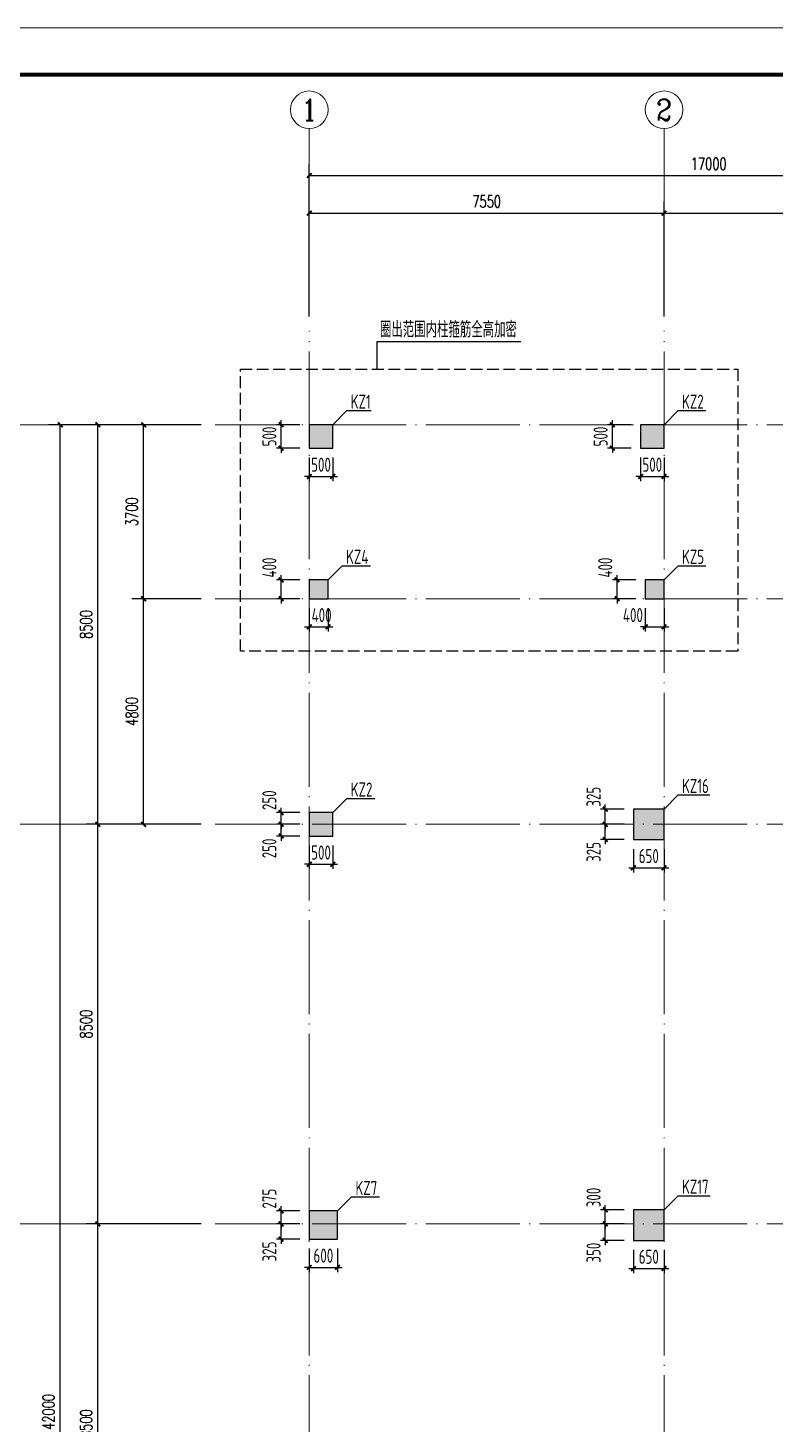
# Model space of a CAD drawing. Extents: x 3968514 to 5230306, y -516551 to -228246.
# Drawn here: x 4768133 to 4784034, y -329853 to -300153 of the extents above; entities that cross this region are included whole.
import ezdxf
from ezdxf.enums import TextEntityAlignment as Align

# ---------------------------------------------------------------- set-up
doc = ezdxf.new("R2010")
doc.units = 0
doc.header["$LTSCALE"] = 1000
doc.header["$MEASUREMENT"] = 0
doc.linetypes.add('DASH', pattern=[0.35, 0.25, -0.1])
doc.linetypes.add('DOTE', pattern=[2.42, 2, -0.2, 0.02, -0.2])
for name, color, linetype, lineweight in [('AXIS', 3, 'Continuous', 15), ('AXIS_TEXT', 7, 'Continuous', 15), ('COLU-DIM', 3, 'Continuous', 25), ('COLU-HATCH', 251, 'Continuous', 25), ('COLU-TEXT', 2, 'Continuous', 25), ('DOTE', 1, 'DOTE', 9), ('FRAME', 3, 'Continuous', 18), ('PUB_DIM', 3, 'Continuous', 15)]:
    doc.layers.add(name, color=color, linetype=linetype, lineweight=lineweight)
doc.layers.add('COLU', color=7, linetype='Continuous')
doc.layers.add('PUB_TEXT', color=7, linetype='Continuous')
doc.styles.add('_TCH_AXIS', font='COMPLEX', dxfattribs={"bigfont": 'GBCBIG'})
doc.styles.add('_TCH_DIM_T3', font='SIMPLEX.shx', dxfattribs={"width": 0.7, "bigfont": 'GBCBIG.shx'})
doc.styles.add('COMPLEX', font='COMPLEX')
doc.styles.add('FromPkpm', font='Tssdeng.shx', dxfattribs={"width": 0.7, "bigfont": 'hztxt.shx'})
doc.styles.get("Standard").update_dxf_attribs({"font": 'gbenor.shx', "bigfont": 'gbcbig.shx'})
doc.dimstyles.new('_TCH_ARCH&&100', dxfattribs={"dimtxt": 255, "dimasz": 100, "dimexe": 250, "dimexo": 300, "dimgap": 122.5, "dimtad": 1, "dimdec": 0, "dimzin": 0, "dimdsep": 46, "dimtxsty": '_TCH_DIM_T3', "dimblk": 'ARCHTICK', "dimcen": 0.09, "dimclrt": 7, "dimazin": 2, "dimtfac": 1, "dimtdec": 0, "dimtix": 1, "dimtmove": 2, "dimatfit": 3, "dimfxl": 150, "dimtolj": 1, "dimtzin": 0, "dimarcsym": 0})
doc.dimstyles.new('Pkpm_1', dxfattribs={"dimtxt": 250, "dimasz": 100, "dimexe": 100, "dimexo": 0.0625, "dimgap": 100, "dimtad": 1, "dimdec": 0, "dimrnd": 1, "dimzin": 0, "dimdsep": 46, "dimtxsty": 'FromPkpm', "dimblk1": 'ARCHTICK', "dimblk2": 'ARCHTICK', "dimsah": 1, "dimcen": 0.09, "dimdle": 100, "dimadec": 0, "dimazin": 0, "dimtfac": 1, "dimtdec": 0, "dimtix": 1, "dimtmove": 2, "dimatfit": 1, "dimfxl": 1, "dimtolj": 1, "dimtzin": 0, "dimarcsym": 0})

# ---------------------------------------------------------------- blocks, each defined once
blk = doc.blocks.new('A$C0B803521')
at = {"layer": 'FRAME', "lineweight": 18}
blk.add_line((-15943, 93652), (-100043, 93652), dxfattribs=at)
at = {"layer": 'FRAME', "lineweight": 140}
blk.add_line((-16943, 92652), (-97543, 92652), dxfattribs=at)
blk = doc.blocks.new('_ArchTick')
at = {"color": 0, "linetype": 'ByBlock', "const_width": 0.4}
blk.add_lwpolyline([(-0.5, -0.5), (0.5, 0.5)], dxfattribs=at)
blk = doc.blocks.new('*D506')
at = {"layer": 'COLU-DIM', "color": 0, "lineweight": -2, "transparency": 16777216}
for p, q in [((4774121, -317545), (4774121, -318045)), ((4774621, -317545), (4774621, -318045)), ((4774121, -317945), (4774021, -317945)), ((4774121, -317945), (4774621, -317945)), ((4774621, -317945), (4774721, -317945))]:
    blk.add_line(p, q, dxfattribs=at)
at = {"layer": 'Defpoints', "color": 0, "transparency": 16777216}
for p in [(4774121, -317345), (4774621, -317345), (4774621, -317945)]:
    blk.add_point(p, dxfattribs=at)
at = {"layer": 'COLU-DIM', "color": 0, "lineweight": -2, "transparency": 16777216, "xscale": 100, "yscale": 100, "zscale": 100}
blk.add_blockref('_ArchTick', (4774121, -317945), dxfattribs=at)
at = {"layer": 'COLU-DIM', "color": 0, "lineweight": -2, "transparency": 16777216, "xscale": 100, "yscale": 100, "zscale": 100, "rotation": 180}
blk.add_blockref('_ArchTick', (4774621, -317945), dxfattribs=at)
at = {"layer": 'COLU-DIM', "color": 7, "transparency": 16777216, "insert": (4774371, -317695), "char_height": 300, "attachment_point": 5, "style": 'FromPkpm'}
blk.add_mtext('\\A1;500', dxfattribs=at)
blk = doc.blocks.new('*D505')
at = {"layer": 'COLU-DIM', "color": 0, "lineweight": -2, "transparency": 16777216}
for p, q in [((4780671, -311895), (4780671, -311795)), ((4781071, -311895), (4780571, -311895)), ((4780671, -312295), (4780671, -311895)), ((4781071, -312295), (4780571, -312295)), ((4780671, -312295), (4780671, -312395))]:
    blk.add_line(p, q, dxfattribs=at)
at = {"layer": 'Defpoints', "color": 0, "transparency": 16777216}
for p in [(4780671, -311895), (4781271, -311895), (4781271, -312295)]:
    blk.add_point(p, dxfattribs=at)
at = {"layer": 'COLU-DIM', "color": 0, "lineweight": -2, "transparency": 16777216, "xscale": 100, "yscale": 100, "zscale": 100}
for p, rotation in [((4780671, -311895), 270), ((4780671, -312295), 90)]:
    blk.add_blockref('_ArchTick', p, dxfattribs=dict(at, rotation=rotation))
at = {"layer": 'COLU-DIM', "color": 7, "transparency": 16777216, "insert": (4780421, -311633), "char_height": 300, "attachment_point": 5, "rotation": 90, "style": 'FromPkpm'}
blk.add_mtext('\\A1;400', dxfattribs=at)
blk = doc.blocks.new('*D504')
at = {"layer": 'COLU-DIM', "color": 0, "lineweight": -2, "transparency": 16777216}
for p, q in [((4774121, -312495), (4774121, -312995)), ((4774521, -312495), (4774521, -312995)), ((4774021, -312895), (4774621, -312895))]:
    blk.add_line(p, q, dxfattribs=at)
at = {"layer": 'Defpoints', "color": 0, "transparency": 16777216}
for p in [(4774121, -312295), (4774521, -312295), (4774521, -312895)]:
    blk.add_point(p, dxfattribs=at)
at = {"layer": 'COLU-DIM', "color": 0, "lineweight": -2, "transparency": 16777216, "xscale": 100, "yscale": 100, "zscale": 100, "rotation": 180}
blk.add_blockref('_ArchTick', (4774121, -312895), dxfattribs=at)
at = {"layer": 'COLU-DIM', "color": 0, "lineweight": -2, "transparency": 16777216, "xscale": 100, "yscale": 100, "zscale": 100}
blk.add_blockref('_ArchTick', (4774521, -312895), dxfattribs=at)
at = {"layer": 'COLU-DIM', "color": 7, "transparency": 16777216, "insert": (4774383, -312645), "char_height": 300, "attachment_point": 5, "style": 'FromPkpm'}
blk.add_mtext('\\A1;400', dxfattribs=at)
blk = doc.blocks.new('*D501')
at = {"layer": 'COLU-DIM', "color": 0, "lineweight": -2, "transparency": 16777216}
for p, q in [((4773521, -325595), (4773521, -325495)), ((4773921, -325595), (4773421, -325595)), ((4773521, -325920), (4773521, -325595)), ((4773921, -325920), (4773421, -325920)), ((4773521, -325920), (4773521, -326020))]:
    blk.add_line(p, q, dxfattribs=at)
at = {"layer": 'Defpoints', "color": 0, "transparency": 16777216}
for p in [(4773521, -325595), (4774121, -325595), (4774121, -325920)]:
    blk.add_point(p, dxfattribs=at)
at = {"layer": 'COLU-DIM', "color": 0, "lineweight": -2, "transparency": 16777216, "xscale": 100, "yscale": 100, "zscale": 100}
for p, rotation in [((4773521, -325595), 270), ((4773521, -325920), 90)]:
    blk.add_blockref('_ArchTick', p, dxfattribs=dict(at, rotation=rotation))
at = {"layer": 'COLU-DIM', "color": 7, "transparency": 16777216, "insert": (4773271, -326182), "char_height": 300, "attachment_point": 5, "rotation": 90, "style": 'FromPkpm'}
blk.add_mtext('\\A1;325', dxfattribs=at)
blk = doc.blocks.new('*D498')
at = {"layer": 'COLU-DIM', "color": 0, "lineweight": -2, "transparency": 16777216}
for p, q in [((4781171, -309295), (4781171, -309795)), ((4781671, -309295), (4781671, -309795)), ((4781171, -309695), (4781071, -309695)), ((4781171, -309695), (4781671, -309695)), ((4781671, -309695), (4781771, -309695))]:
    blk.add_line(p, q, dxfattribs=at)
at = {"layer": 'Defpoints', "color": 0, "transparency": 16777216}
for p in [(4781171, -309095), (4781671, -309095), (4781671, -309695)]:
    blk.add_point(p, dxfattribs=at)
at = {"layer": 'COLU-DIM', "color": 0, "lineweight": -2, "transparency": 16777216, "xscale": 100, "yscale": 100, "zscale": 100}
blk.add_blockref('_ArchTick', (4781171, -309695), dxfattribs=at)
at = {"layer": 'COLU-DIM', "color": 0, "lineweight": -2, "transparency": 16777216, "xscale": 100, "yscale": 100, "zscale": 100, "rotation": 180}
blk.add_blockref('_ArchTick', (4781671, -309695), dxfattribs=at)
at = {"layer": 'COLU-DIM', "color": 7, "transparency": 16777216, "insert": (4781421, -309445), "char_height": 300, "attachment_point": 5, "style": 'FromPkpm'}
blk.add_mtext('\\A1;500', dxfattribs=at)
blk = doc.blocks.new('*D497')
at = {"layer": 'COLU-DIM', "color": 0, "lineweight": -2, "transparency": 16777216}
for p, q in [((4781271, -312495), (4781271, -312995)), ((4781671, -312495), (4781671, -312995)), ((4781271, -312895), (4781171, -312895)), ((4781271, -312895), (4781671, -312895)), ((4781671, -312895), (4781771, -312895))]:
    blk.add_line(p, q, dxfattribs=at)
at = {"layer": 'Defpoints', "color": 0, "transparency": 16777216}
for p in [(4781271, -312295), (4781671, -312295), (4781671, -312895)]:
    blk.add_point(p, dxfattribs=at)
at = {"layer": 'COLU-DIM', "color": 0, "lineweight": -2, "transparency": 16777216, "xscale": 100, "yscale": 100, "zscale": 100}
blk.add_blockref('_ArchTick', (4781271, -312895), dxfattribs=at)
at = {"layer": 'COLU-DIM', "color": 0, "lineweight": -2, "transparency": 16777216, "xscale": 100, "yscale": 100, "zscale": 100, "rotation": 180}
blk.add_blockref('_ArchTick', (4781671, -312895), dxfattribs=at)
at = {"layer": 'COLU-DIM', "color": 7, "transparency": 16777216, "insert": (4781009, -312645), "char_height": 300, "attachment_point": 5, "style": 'FromPkpm'}
blk.add_mtext('\\A1;400', dxfattribs=at)
blk = doc.blocks.new('*D494')
at = {"layer": 'COLU-DIM', "color": 0, "lineweight": -2, "transparency": 16777216}
for p, q in [((4780421, -325595), (4780421, -325495)), ((4780821, -325595), (4780321, -325595)), ((4780421, -325945), (4780421, -325595)), ((4780821, -325945), (4780321, -325945)), ((4780421, -325945), (4780421, -326045))]:
    blk.add_line(p, q, dxfattribs=at)
at = {"layer": 'Defpoints', "color": 0, "transparency": 16777216}
for p in [(4780421, -325595), (4781021, -325595), (4781021, -325945)]:
    blk.add_point(p, dxfattribs=at)
at = {"layer": 'COLU-DIM', "color": 0, "lineweight": -2, "transparency": 16777216, "xscale": 100, "yscale": 100, "zscale": 100}
for p, rotation in [((4780421, -325595), 270), ((4780421, -325945), 90)]:
    blk.add_blockref('_ArchTick', p, dxfattribs=dict(at, rotation=rotation))
at = {"layer": 'COLU-DIM', "color": 7, "transparency": 16777216, "insert": (4780171, -326207), "char_height": 300, "attachment_point": 5, "rotation": 90, "style": 'FromPkpm'}
blk.add_mtext('\\A1;350', dxfattribs=at)
blk = doc.blocks.new('*D492')
at = {"layer": 'COLU-DIM', "color": 0, "lineweight": -2, "transparency": 16777216}
for p, q in [((4773921, -317095), (4773421, -317095)), ((4773521, -317095), (4773521, -316995)), ((4773521, -317345), (4773521, -317095)), ((4773921, -317345), (4773421, -317345)), ((4773521, -317345), (4773521, -317445))]:
    blk.add_line(p, q, dxfattribs=at)
at = {"layer": 'Defpoints', "color": 0, "transparency": 16777216}
for p in [(4773521, -317095), (4774121, -317095), (4774121, -317345)]:
    blk.add_point(p, dxfattribs=at)
at = {"layer": 'COLU-DIM', "color": 0, "lineweight": -2, "transparency": 16777216, "xscale": 100, "yscale": 100, "zscale": 100}
for p, rotation in [((4773521, -317095), 270), ((4773521, -317345), 90)]:
    blk.add_blockref('_ArchTick', p, dxfattribs=dict(at, rotation=rotation))
at = {"layer": 'COLU-DIM', "color": 7, "transparency": 16777216, "insert": (4773271, -317607), "char_height": 300, "attachment_point": 5, "rotation": 90, "style": 'FromPkpm'}
blk.add_mtext('\\A1;250', dxfattribs=at)
blk = doc.blocks.new('*D490')
at = {"layer": 'COLU-DIM', "color": 0, "lineweight": -2, "transparency": 16777216}
for p, q in [((4773521, -311895), (4773521, -311795)), ((4773921, -311895), (4773421, -311895)), ((4773521, -312295), (4773521, -311895)), ((4773921, -312295), (4773421, -312295)), ((4773521, -312295), (4773521, -312395))]:
    blk.add_line(p, q, dxfattribs=at)
at = {"layer": 'Defpoints', "color": 0, "transparency": 16777216}
for p in [(4773521, -311895), (4774121, -311895), (4774121, -312295)]:
    blk.add_point(p, dxfattribs=at)
at = {"layer": 'COLU-DIM', "color": 0, "lineweight": -2, "transparency": 16777216, "xscale": 100, "yscale": 100, "zscale": 100}
for p, rotation in [((4773521, -311895), 270), ((4773521, -312295), 90)]:
    blk.add_blockref('_ArchTick', p, dxfattribs=dict(at, rotation=rotation))
at = {"layer": 'COLU-DIM', "color": 7, "transparency": 16777216, "insert": (4773271, -311633), "char_height": 300, "attachment_point": 5, "rotation": 90, "style": 'FromPkpm'}
blk.add_mtext('\\A1;400', dxfattribs=at)
blk = doc.blocks.new('*D488')
at = {"layer": 'COLU-DIM', "color": 0, "lineweight": -2, "transparency": 16777216}
for p, q in [((4780821, -317095), (4780321, -317095)), ((4780421, -317095), (4780421, -316995)), ((4780421, -317420), (4780421, -317095)), ((4780821, -317420), (4780321, -317420)), ((4780421, -317420), (4780421, -317520))]:
    blk.add_line(p, q, dxfattribs=at)
at = {"layer": 'Defpoints', "color": 0, "transparency": 16777216}
for p in [(4780421, -317095), (4781021, -317095), (4781021, -317420)]:
    blk.add_point(p, dxfattribs=at)
at = {"layer": 'COLU-DIM', "color": 0, "lineweight": -2, "transparency": 16777216, "xscale": 100, "yscale": 100, "zscale": 100}
for p, rotation in [((4780421, -317095), 270), ((4780421, -317420), 90)]:
    blk.add_blockref('_ArchTick', p, dxfattribs=dict(at, rotation=rotation))
at = {"layer": 'COLU-DIM', "color": 7, "transparency": 16777216, "insert": (4780171, -317682), "char_height": 300, "attachment_point": 5, "rotation": 90, "style": 'FromPkpm'}
blk.add_mtext('\\A1;325', dxfattribs=at)
blk = doc.blocks.new('*D487')
at = {"layer": 'COLU-DIM', "color": 0, "lineweight": -2, "transparency": 16777216}
for p, q in [((4780571, -308595), (4780571, -308495)), ((4780971, -308595), (4780471, -308595)), ((4780571, -309095), (4780571, -308595)), ((4780971, -309095), (4780471, -309095)), ((4780571, -309095), (4780571, -309195))]:
    blk.add_line(p, q, dxfattribs=at)
at = {"layer": 'Defpoints', "color": 0, "transparency": 16777216}
for p in [(4780571, -308595), (4781171, -308595), (4781171, -309095)]:
    blk.add_point(p, dxfattribs=at)
at = {"layer": 'COLU-DIM', "color": 0, "lineweight": -2, "transparency": 16777216, "xscale": 100, "yscale": 100, "zscale": 100}
for p, rotation in [((4780571, -308595), 270), ((4780571, -309095), 90)]:
    blk.add_blockref('_ArchTick', p, dxfattribs=dict(at, rotation=rotation))
at = {"layer": 'COLU-DIM', "color": 7, "transparency": 16777216, "insert": (4780321, -308845), "char_height": 300, "attachment_point": 5, "rotation": 90, "style": 'FromPkpm'}
blk.add_mtext('\\A1;500', dxfattribs=at)
blk = doc.blocks.new('*D486')
at = {"layer": 'COLU-DIM', "color": 0, "lineweight": -2, "transparency": 16777216}
for p, q in [((4781021, -326145), (4781021, -326645)), ((4781671, -326145), (4781671, -326645)), ((4780921, -326545), (4781771, -326545))]:
    blk.add_line(p, q, dxfattribs=at)
at = {"layer": 'Defpoints', "color": 0, "transparency": 16777216}
for p in [(4781021, -325945), (4781671, -325945), (4781671, -326545)]:
    blk.add_point(p, dxfattribs=at)
at = {"layer": 'COLU-DIM', "color": 0, "lineweight": -2, "transparency": 16777216, "xscale": 100, "yscale": 100, "zscale": 100, "rotation": 180}
blk.add_blockref('_ArchTick', (4781021, -326545), dxfattribs=at)
at = {"layer": 'COLU-DIM', "color": 0, "lineweight": -2, "transparency": 16777216, "xscale": 100, "yscale": 100, "zscale": 100}
blk.add_blockref('_ArchTick', (4781671, -326545), dxfattribs=at)
at = {"layer": 'COLU-DIM', "color": 7, "transparency": 16777216, "insert": (4781346, -326295), "char_height": 300, "attachment_point": 5, "style": 'FromPkpm'}
blk.add_mtext('\\A1;650', dxfattribs=at)
blk = doc.blocks.new('*D485')
at = {"layer": 'COLU-DIM', "color": 0, "lineweight": -2, "transparency": 16777216}
for p, q in [((4773921, -325320), (4773421, -325320)), ((4773521, -325320), (4773521, -325220)), ((4773521, -325595), (4773521, -325320)), ((4773921, -325595), (4773421, -325595)), ((4773521, -325595), (4773521, -325695))]:
    blk.add_line(p, q, dxfattribs=at)
at = {"layer": 'Defpoints', "color": 0, "transparency": 16777216}
for p in [(4773521, -325320), (4774121, -325320), (4774121, -325595)]:
    blk.add_point(p, dxfattribs=at)
at = {"layer": 'COLU-DIM', "color": 0, "lineweight": -2, "transparency": 16777216, "xscale": 100, "yscale": 100, "zscale": 100}
for p, rotation in [((4773521, -325320), 270), ((4773521, -325595), 90)]:
    blk.add_blockref('_ArchTick', p, dxfattribs=dict(at, rotation=rotation))
at = {"layer": 'COLU-DIM', "color": 7, "transparency": 16777216, "insert": (4773271, -325058), "char_height": 300, "attachment_point": 5, "rotation": 90, "style": 'FromPkpm'}
blk.add_mtext('\\A1;275', dxfattribs=at)
blk = doc.blocks.new('*D484')
at = {"layer": 'COLU-DIM', "color": 0, "lineweight": -2, "transparency": 16777216}
for p, q in [((4774121, -309295), (4774121, -309795)), ((4774621, -309295), (4774621, -309795)), ((4774121, -309695), (4774021, -309695)), ((4774121, -309695), (4774621, -309695)), ((4774621, -309695), (4774721, -309695))]:
    blk.add_line(p, q, dxfattribs=at)
at = {"layer": 'Defpoints', "color": 0, "transparency": 16777216}
for p in [(4774121, -309095), (4774621, -309095), (4774621, -309695)]:
    blk.add_point(p, dxfattribs=at)
at = {"layer": 'COLU-DIM', "color": 0, "lineweight": -2, "transparency": 16777216, "xscale": 100, "yscale": 100, "zscale": 100}
blk.add_blockref('_ArchTick', (4774121, -309695), dxfattribs=at)
at = {"layer": 'COLU-DIM', "color": 0, "lineweight": -2, "transparency": 16777216, "xscale": 100, "yscale": 100, "zscale": 100, "rotation": 180}
blk.add_blockref('_ArchTick', (4774621, -309695), dxfattribs=at)
at = {"layer": 'COLU-DIM', "color": 7, "transparency": 16777216, "insert": (4774371, -309445), "char_height": 300, "attachment_point": 5, "style": 'FromPkpm'}
blk.add_mtext('\\A1;500', dxfattribs=at)
blk = doc.blocks.new('*D483')
at = {"layer": 'COLU-DIM', "color": 0, "lineweight": -2, "transparency": 16777216}
for p, q in [((4773521, -308595), (4773521, -308495)), ((4773921, -308595), (4773421, -308595)), ((4773521, -309095), (4773521, -308595)), ((4773921, -309095), (4773421, -309095)), ((4773521, -309095), (4773521, -309195))]:
    blk.add_line(p, q, dxfattribs=at)
at = {"layer": 'Defpoints', "color": 0, "transparency": 16777216}
for p in [(4773521, -308595), (4774121, -308595), (4774121, -309095)]:
    blk.add_point(p, dxfattribs=at)
at = {"layer": 'COLU-DIM', "color": 0, "lineweight": -2, "transparency": 16777216, "xscale": 100, "yscale": 100, "zscale": 100}
for p, rotation in [((4773521, -308595), 270), ((4773521, -309095), 90)]:
    blk.add_blockref('_ArchTick', p, dxfattribs=dict(at, rotation=rotation))
at = {"layer": 'COLU-DIM', "color": 7, "transparency": 16777216, "insert": (4773271, -308845), "char_height": 300, "attachment_point": 5, "rotation": 90, "style": 'FromPkpm'}
blk.add_mtext('\\A1;500', dxfattribs=at)
blk = doc.blocks.new('*D482')
at = {"layer": 'COLU-DIM', "color": 0, "lineweight": -2, "transparency": 16777216}
for p, q in [((4780421, -325295), (4780421, -325195)), ((4780821, -325295), (4780321, -325295)), ((4780421, -325595), (4780421, -325295)), ((4780821, -325595), (4780321, -325595)), ((4780421, -325595), (4780421, -325695))]:
    blk.add_line(p, q, dxfattribs=at)
at = {"layer": 'Defpoints', "color": 0, "transparency": 16777216}
for p in [(4780421, -325295), (4781021, -325295), (4781021, -325595)]:
    blk.add_point(p, dxfattribs=at)
at = {"layer": 'COLU-DIM', "color": 0, "lineweight": -2, "transparency": 16777216, "xscale": 100, "yscale": 100, "zscale": 100}
for p, rotation in [((4780421, -325295), 270), ((4780421, -325595), 90)]:
    blk.add_blockref('_ArchTick', p, dxfattribs=dict(at, rotation=rotation))
at = {"layer": 'COLU-DIM', "color": 7, "transparency": 16777216, "insert": (4780171, -325033), "char_height": 300, "attachment_point": 5, "rotation": 90, "style": 'FromPkpm'}
blk.add_mtext('\\A1;300', dxfattribs=at)
blk = doc.blocks.new('*D481')
at = {"layer": 'COLU-DIM', "color": 0, "lineweight": -2, "transparency": 16777216}
for p, q in [((4781021, -317620), (4781021, -318120)), ((4781671, -317620), (4781671, -318120)), ((4780921, -318020), (4781771, -318020))]:
    blk.add_line(p, q, dxfattribs=at)
at = {"layer": 'Defpoints', "color": 0, "transparency": 16777216}
for p in [(4781021, -317420), (4781671, -317420), (4781671, -318020)]:
    blk.add_point(p, dxfattribs=at)
at = {"layer": 'COLU-DIM', "color": 0, "lineweight": -2, "transparency": 16777216, "xscale": 100, "yscale": 100, "zscale": 100, "rotation": 180}
blk.add_blockref('_ArchTick', (4781021, -318020), dxfattribs=at)
at = {"layer": 'COLU-DIM', "color": 0, "lineweight": -2, "transparency": 16777216, "xscale": 100, "yscale": 100, "zscale": 100}
blk.add_blockref('_ArchTick', (4781671, -318020), dxfattribs=at)
at = {"layer": 'COLU-DIM', "color": 7, "transparency": 16777216, "insert": (4781346, -317770), "char_height": 300, "attachment_point": 5, "style": 'FromPkpm'}
blk.add_mtext('\\A1;650', dxfattribs=at)
blk = doc.blocks.new('*D480')
at = {"layer": 'COLU-DIM', "color": 0, "lineweight": -2, "transparency": 16777216}
for p, q in [((4780821, -316770), (4780321, -316770)), ((4780421, -316770), (4780421, -316670)), ((4780421, -317095), (4780421, -316770)), ((4780821, -317095), (4780321, -317095)), ((4780421, -317095), (4780421, -317195))]:
    blk.add_line(p, q, dxfattribs=at)
at = {"layer": 'Defpoints', "color": 0, "transparency": 16777216}
for p in [(4780421, -316770), (4781021, -316770), (4781021, -317095)]:
    blk.add_point(p, dxfattribs=at)
at = {"layer": 'COLU-DIM', "color": 0, "lineweight": -2, "transparency": 16777216, "xscale": 100, "yscale": 100, "zscale": 100}
for p, rotation in [((4780421, -316770), 270), ((4780421, -317095), 90)]:
    blk.add_blockref('_ArchTick', p, dxfattribs=dict(at, rotation=rotation))
at = {"layer": 'COLU-DIM', "color": 7, "transparency": 16777216, "insert": (4780171, -316508), "char_height": 300, "attachment_point": 5, "rotation": 90, "style": 'FromPkpm'}
blk.add_mtext('\\A1;325', dxfattribs=at)
blk = doc.blocks.new('*D479')
at = {"layer": 'COLU-DIM', "color": 0, "lineweight": -2, "transparency": 16777216}
for p, q in [((4774121, -326120), (4774121, -326620)), ((4774721, -326120), (4774721, -326620)), ((4774121, -326520), (4774021, -326520)), ((4774121, -326520), (4774721, -326520)), ((4774721, -326520), (4774821, -326520))]:
    blk.add_line(p, q, dxfattribs=at)
at = {"layer": 'Defpoints', "color": 0, "transparency": 16777216}
for p in [(4774121, -325920), (4774721, -325920), (4774721, -326520)]:
    blk.add_point(p, dxfattribs=at)
at = {"layer": 'COLU-DIM', "color": 0, "lineweight": -2, "transparency": 16777216, "xscale": 100, "yscale": 100, "zscale": 100}
blk.add_blockref('_ArchTick', (4774121, -326520), dxfattribs=at)
at = {"layer": 'COLU-DIM', "color": 0, "lineweight": -2, "transparency": 16777216, "xscale": 100, "yscale": 100, "zscale": 100, "rotation": 180}
blk.add_blockref('_ArchTick', (4774721, -326520), dxfattribs=at)
at = {"layer": 'COLU-DIM', "color": 7, "transparency": 16777216, "insert": (4774421, -326270), "char_height": 300, "attachment_point": 5, "style": 'FromPkpm'}
blk.add_mtext('\\A1;600', dxfattribs=at)
blk = doc.blocks.new('*D476')
at = {"layer": 'COLU-DIM', "color": 0, "lineweight": -2, "transparency": 16777216}
for p, q in [((4773921, -316845), (4773421, -316845)), ((4773521, -316845), (4773521, -316745)), ((4773521, -317095), (4773521, -316845)), ((4773921, -317095), (4773421, -317095)), ((4773521, -317095), (4773521, -317195))]:
    blk.add_line(p, q, dxfattribs=at)
at = {"layer": 'Defpoints', "color": 0, "transparency": 16777216}
for p in [(4773521, -316845), (4774121, -316845), (4774121, -317095)]:
    blk.add_point(p, dxfattribs=at)
at = {"layer": 'COLU-DIM', "color": 0, "lineweight": -2, "transparency": 16777216, "xscale": 100, "yscale": 100, "zscale": 100}
for p, rotation in [((4773521, -316845), 270), ((4773521, -317095), 90)]:
    blk.add_blockref('_ArchTick', p, dxfattribs=dict(at, rotation=rotation))
at = {"layer": 'COLU-DIM', "color": 7, "transparency": 16777216, "insert": (4773271, -316583), "char_height": 300, "attachment_point": 5, "rotation": 90, "style": 'FromPkpm'}
blk.add_mtext('\\A1;250', dxfattribs=at)
blk = doc.blocks.new('_AXISO')
blk.add_circle((0, 0), 0.5)
at = {"layer": 'AXIS_TEXT', "style": 'COMPLEX', "width": 1.041667}
blk.add_attdef('A', text='', height=0.56, dxfattribs=at).set_placement((-0.25, -0.28), (0.25, -0.28), align=Align.FIT)
blk = doc.blocks.new('*D1344')
at = {"layer": 'AXIS', "color": 0, "lineweight": -2, "transparency": 16777216}
for p, q in [((0, 2300), (0, 5550)), ((17000, 2300), (17000, 5550)), ((0, 5300), (17000, 5300))]:
    blk.add_line(p, q, dxfattribs=at)
at = {"layer": 'Defpoints', "color": 0, "transparency": 16777216}
for p in [(17000, 5300), (0, 2000), (17000, 2000)]:
    blk.add_point(p, dxfattribs=at)
at = {"layer": 'AXIS', "color": 0, "lineweight": -2, "transparency": 16777216, "xscale": 100, "yscale": 100, "zscale": 100, "rotation": 180}
blk.add_blockref('_ArchTick', (0, 5300), dxfattribs=at)
at = {"layer": 'AXIS', "color": 0, "lineweight": -2, "transparency": 16777216, "xscale": 100, "yscale": 100, "zscale": 100}
blk.add_blockref('_ArchTick', (17000, 5300), dxfattribs=at)
at = {"layer": 'AXIS', "color": 7, "transparency": 16777216, "insert": (8500, 5550), "char_height": 255, "attachment_point": 5, "style": '_TCH_DIM_T3'}
blk.add_mtext('\\A1;17000', dxfattribs=at)
blk = doc.blocks.new('*D1345')
at = {"layer": 'AXIS', "color": 0, "lineweight": -2, "transparency": 16777216}
for p, q in [((0, 2300), (0, 4750)), ((0, 4500), (7550, 4500)), ((7550, 2300), (7550, 4750))]:
    blk.add_line(p, q, dxfattribs=at)
at = {"layer": 'Defpoints', "color": 0, "transparency": 16777216}
for p in [(7550, 4500), (0, 2000), (7550, 2000)]:
    blk.add_point(p, dxfattribs=at)
at = {"layer": 'AXIS', "color": 0, "lineweight": -2, "transparency": 16777216, "xscale": 100, "yscale": 100, "zscale": 100, "rotation": 180}
blk.add_blockref('_ArchTick', (0, 4500), dxfattribs=at)
at = {"layer": 'AXIS', "color": 0, "lineweight": -2, "transparency": 16777216, "xscale": 100, "yscale": 100, "zscale": 100}
blk.add_blockref('_ArchTick', (7550, 4500), dxfattribs=at)
at = {"layer": 'AXIS', "color": 7, "transparency": 16777216, "insert": (3775, 4750), "char_height": 255, "attachment_point": 5, "style": '_TCH_DIM_T3'}
blk.add_mtext('\\A1;7550', dxfattribs=at)
blk = doc.blocks.new('*D1346')
at = {"layer": 'AXIS', "color": 0, "lineweight": -2, "transparency": 16777216}
for p, q in [((7550, 2300), (7550, 4750)), ((7550, 4500), (17000, 4500)), ((17000, 2300), (17000, 4750))]:
    blk.add_line(p, q, dxfattribs=at)
at = {"layer": 'Defpoints', "color": 0, "transparency": 16777216}
for p in [(17000, 4500), (7550, 2000), (17000, 2000)]:
    blk.add_point(p, dxfattribs=at)
at = {"layer": 'AXIS', "color": 0, "lineweight": -2, "transparency": 16777216, "xscale": 100, "yscale": 100, "zscale": 100, "rotation": 180}
blk.add_blockref('_ArchTick', (7550, 4500), dxfattribs=at)
at = {"layer": 'AXIS', "color": 0, "lineweight": -2, "transparency": 16777216, "xscale": 100, "yscale": 100, "zscale": 100}
blk.add_blockref('_ArchTick', (17000, 4500), dxfattribs=at)
at = {"layer": 'AXIS', "color": 7, "transparency": 16777216, "insert": (12275, 4750), "char_height": 255, "attachment_point": 5, "style": '_TCH_DIM_T3'}
blk.add_mtext('\\A1;9450', dxfattribs=at)
blk = doc.blocks.new('*D1353')
at = {"layer": 'AXIS', "color": 0, "lineweight": -2, "transparency": 16777216}
for p, q in [((-2300, 0), (-5550, 0)), ((-5300, -42000), (-5300, 0)), ((-2300, -42000), (-5550, -42000))]:
    blk.add_line(p, q, dxfattribs=at)
at = {"layer": 'Defpoints', "color": 0, "transparency": 16777216}
for p in [(-5300, 0), (-2000, 0), (-2000, -42000)]:
    blk.add_point(p, dxfattribs=at)
at = {"layer": 'AXIS', "color": 0, "lineweight": -2, "transparency": 16777216, "xscale": 100, "yscale": 100, "zscale": 100}
for p, rotation in [((-5300, 0), 90), ((-5300, -42000), 270)]:
    blk.add_blockref('_ArchTick', p, dxfattribs=dict(at, rotation=rotation))
at = {"layer": 'AXIS', "color": 7, "transparency": 16777216, "insert": (-5550, -21000), "char_height": 255, "attachment_point": 5, "rotation": 90, "style": '_TCH_DIM_T3'}
blk.add_mtext('\\A1;42000', dxfattribs=at)
blk = doc.blocks.new('*D1356')
at = {"layer": 'AXIS', "color": 0, "lineweight": -2, "transparency": 16777216}
for p, q in [((-2300, -17000), (-4750, -17000)), ((-4500, -25500), (-4500, -17000)), ((-2300, -25500), (-4750, -25500))]:
    blk.add_line(p, q, dxfattribs=at)
at = {"layer": 'Defpoints', "color": 0, "transparency": 16777216}
for p in [(-4500, -17000), (-2000, -17000), (-2000, -25500)]:
    blk.add_point(p, dxfattribs=at)
at = {"layer": 'AXIS', "color": 0, "lineweight": -2, "transparency": 16777216, "xscale": 100, "yscale": 100, "zscale": 100}
for p, rotation in [((-4500, -17000), 90), ((-4500, -25500), 270)]:
    blk.add_blockref('_ArchTick', p, dxfattribs=dict(at, rotation=rotation))
at = {"layer": 'AXIS', "color": 7, "transparency": 16777216, "insert": (-4750, -21250), "char_height": 255, "attachment_point": 5, "rotation": 90, "style": '_TCH_DIM_T3'}
blk.add_mtext('\\A1;8500', dxfattribs=at)
blk = doc.blocks.new('*D1357')
at = {"layer": 'AXIS', "color": 0, "lineweight": -2, "transparency": 16777216}
for p, q in [((-2300, -8500), (-4750, -8500)), ((-4500, -17000), (-4500, -8500)), ((-2300, -17000), (-4750, -17000))]:
    blk.add_line(p, q, dxfattribs=at)
at = {"layer": 'Defpoints', "color": 0, "transparency": 16777216}
for p in [(-4500, -8500), (-2000, -8500), (-2000, -17000)]:
    blk.add_point(p, dxfattribs=at)
at = {"layer": 'AXIS', "color": 0, "lineweight": -2, "transparency": 16777216, "xscale": 100, "yscale": 100, "zscale": 100}
for p, rotation in [((-4500, -8500), 90), ((-4500, -17000), 270)]:
    blk.add_blockref('_ArchTick', p, dxfattribs=dict(at, rotation=rotation))
at = {"layer": 'AXIS', "color": 7, "transparency": 16777216, "insert": (-4750, -12750), "char_height": 255, "attachment_point": 5, "rotation": 90, "style": '_TCH_DIM_T3'}
blk.add_mtext('\\A1;8500', dxfattribs=at)
blk = doc.blocks.new('*D1358')
at = {"layer": 'AXIS', "color": 0, "lineweight": -2, "transparency": 16777216}
for p, q in [((-2300, 0), (-4750, 0)), ((-4500, -8500), (-4500, 0)), ((-2300, -8500), (-4750, -8500))]:
    blk.add_line(p, q, dxfattribs=at)
at = {"layer": 'Defpoints', "color": 0, "transparency": 16777216}
for p in [(-4500, 0), (-2000, 0), (-2000, -8500)]:
    blk.add_point(p, dxfattribs=at)
at = {"layer": 'AXIS', "color": 0, "lineweight": -2, "transparency": 16777216, "xscale": 100, "yscale": 100, "zscale": 100}
for p, rotation in [((-4500, 0), 90), ((-4500, -8500), 270)]:
    blk.add_blockref('_ArchTick', p, dxfattribs=dict(at, rotation=rotation))
at = {"layer": 'AXIS', "color": 7, "transparency": 16777216, "insert": (-4750, -4250), "char_height": 255, "attachment_point": 5, "rotation": 90, "style": '_TCH_DIM_T3'}
blk.add_mtext('\\A1;8500', dxfattribs=at)
blk = doc.blocks.new('*D1249')
at = {"layer": 'Defpoints', "color": 0, "transparency": 16777216}
for p in [(4770596, -312295), (4772121, -312295), (4772121, -317095)]:
    blk.add_point(p, dxfattribs=at)
at = {"layer": 'PUB_DIM', "color": 0, "lineweight": -2, "transparency": 16777216}
for p, q in [((4771821, -312295), (4770346, -312295)), ((4770596, -317095), (4770596, -312295)), ((4771821, -317095), (4770346, -317095))]:
    blk.add_line(p, q, dxfattribs=at)
at = {"layer": 'PUB_DIM', "color": 0, "lineweight": -2, "transparency": 16777216, "xscale": 100, "yscale": 100, "zscale": 100}
for p, rotation in [((4770596, -312295), 90), ((4770596, -317095), 270)]:
    blk.add_blockref('_ArchTick', p, dxfattribs=dict(at, rotation=rotation))
at = {"layer": 'PUB_DIM', "color": 7, "transparency": 16777216, "insert": (4770346, -314695), "char_height": 255, "attachment_point": 5, "rotation": 90, "style": '_TCH_DIM_T3'}
blk.add_mtext('\\A1;4800', dxfattribs=at)
blk = doc.blocks.new('*D1250')
at = {"layer": 'Defpoints', "color": 0, "transparency": 16777216}
for p in [(4770596, -308595), (4772121, -308595), (4772121, -312295)]:
    blk.add_point(p, dxfattribs=at)
at = {"layer": 'PUB_DIM', "color": 0, "lineweight": -2, "transparency": 16777216}
for p, q in [((4771821, -308595), (4770346, -308595)), ((4770596, -312295), (4770596, -308595)), ((4771821, -312295), (4770346, -312295))]:
    blk.add_line(p, q, dxfattribs=at)
at = {"layer": 'PUB_DIM', "color": 0, "lineweight": -2, "transparency": 16777216, "xscale": 100, "yscale": 100, "zscale": 100}
for p, rotation in [((4770596, -308595), 90), ((4770596, -312295), 270)]:
    blk.add_blockref('_ArchTick', p, dxfattribs=dict(at, rotation=rotation))
at = {"layer": 'PUB_DIM', "color": 7, "transparency": 16777216, "insert": (4770346, -310445), "char_height": 255, "attachment_point": 5, "rotation": 90, "style": '_TCH_DIM_T3'}
blk.add_mtext('\\A1;3700', dxfattribs=at)
blk = doc.blocks.new('A$Cbcbeac01')
at = {"layer": 'AXIS'}
for p, q in [((0, 2300), (0, 6300)), ((7550, 2300), (7550, 6300)), ((-2300, 0), (-6300, 0)), ((-2300, -8500), (-6300, -8500)), ((-2300, -17000), (-6300, -17000))]:
    blk.add_line(p, q, dxfattribs=at)
at = {"layer": 'DOTE'}
for p, q in [((0, -44000), (0, 2000)), ((7550, -44000), (7550, 2000)), ((19000, 0), (-2000, 0)), ((19000, -8500), (-2000, -8500)), ((19000, -17000), (-2000, -17000))]:
    blk.add_line(p, q, dxfattribs=at)
at = {"layer": 'AXIS'}
ref = blk.add_blockref('_AXISO', (0, 6700), dxfattribs=dict(at, xscale=800, yscale=800, zscale=800))
ref.add_attrib('A', '1', dxfattribs={"layer": 'AXIS_TEXT', "height": 449.3, "style": '_TCH_AXIS', "width": 1.736434}).set_placement((-167.2, 6475.4), (167.2, 6475.4), align=Align.FIT)
ref = blk.add_blockref('_AXISO', (7550, 6700), dxfattribs=dict(at, xscale=800, yscale=800, zscale=800))
ref.add_attrib('A', '2', dxfattribs={"layer": 'AXIS_TEXT', "height": 451.1, "style": '_TCH_AXIS', "width": 1.103448}).set_placement((7384.1, 6474.5), (7715.9, 6474.5), align=Align.FIT)
for p1, p2, distance, picture, middle in [((0, 2000), (17000, 2000), 3300, '*D1344', (8500, 5550)), ((0, 2000), (7550, 2000), 2500, '*D1345', (3775, 4750)), ((7550, 2000), (17000, 2000), 2500, '*D1346', (12275, 4750)), ((-2000, -42000), (-2000, 0), 3300, '*D1353', (-5550, -21000)), ((-2000, -8500), (-2000, 0), 2500, '*D1358', (-4750, -4250)), ((-2000, -17000), (-2000, -8500), 2500, '*D1357', (-4750, -12750)), ((-2000, -25500), (-2000, -17000), 2500, '*D1356', (-4750, -21250))]:
    dim = blk.add_aligned_dim(p1=p1, p2=p2, distance=distance, dimstyle='_TCH_ARCH&&100', dxfattribs=at)
    dim.commit()
    dim.dimension.update_dxf_attribs({"geometry": picture, "text_midpoint": middle})

msp = doc.modelspace()

# ---------------------------------------------------------------- hatches: boundary and pattern name
at = {"layer": 'COLU-HATCH', "transparency": 33554687}
for points in [[(4774621.45576, -309094.70408), (4774621.45576, -308594.70408), (4774121.45576, -308594.70408), (4774121.45576, -309094.70408)], [(4781671.45576, -309094.70408), (4781671.45576, -308594.70408), (4781171.45576, -308594.70408), (4781171.45576, -309094.70408)], [(4774521.45576, -312294.70408), (4774521.45576, -311894.70408), (4774121.45576, -311894.70408), (4774121.45576, -312294.70408)], [(4781671.45576, -312294.70408), (4781671.45576, -311894.70408), (4781271.45576, -311894.70408), (4781271.45576, -312294.70408)], [(4774621.45576, -317344.70408), (4774621.45576, -316844.70408), (4774121.45576, -316844.70408), (4774121.45576, -317344.70408)], [(4781671.45576, -317419.70408), (4781671.45576, -316769.70408), (4781021.45576, -316769.70408), (4781021.45576, -317419.70408)], [(4774721.45576, -325919.70408), (4774721.45576, -325319.70408), (4774121.45576, -325319.70408), (4774121.45576, -325919.70408)], [(4781671.45576, -325944.70408), (4781671.45576, -325294.70408), (4781021.45576, -325294.70408), (4781021.45576, -325944.70408)]]:
    msp.add_hatch(color=256, dxfattribs=at).paths.add_polyline_path(points, flags=0)

# ---------------------------------------------------------------- linework, layer by layer
msp.add_lwpolyline([(4775569.14937, -307410.77081), (4775569.14937, -306821.12933), (4778624.90191, -306821.12933)])
at = {"linetype": 'DASH'}
msp.add_lwpolyline([(4772654.59649, -307410.77081), (4783239.44981, -307410.77081), (4783239.44981, -313414.13445), (4772654.59649, -313414.13445)], close=True, dxfattribs=at)
at = {"layer": 'COLU', "elevation": -0.30417}
for points in [[(4774621.45576, -309094.70408), (4774621.45576, -308594.70408), (4774121.45576, -308594.70408), (4774121.45576, -309094.70408)], [(4781671.45576, -309094.70408), (4781671.45576, -308594.70408), (4781171.45576, -308594.70408), (4781171.45576, -309094.70408)], [(4774521.45576, -312294.70408), (4774521.45576, -311894.70408), (4774121.45576, -311894.70408), (4774121.45576, -312294.70408)], [(4781671.45576, -312294.70408), (4781671.45576, -311894.70408), (4781271.45576, -311894.70408), (4781271.45576, -312294.70408)], [(4774621.45576, -317344.70408), (4774621.45576, -316844.70408), (4774121.45576, -316844.70408), (4774121.45576, -317344.70408)], [(4781671.45576, -317419.70408), (4781671.45576, -316769.70408), (4781021.45576, -316769.70408), (4781021.45576, -317419.70408)], [(4774721.45576, -325919.70408), (4774721.45576, -325319.70408), (4774121.45576, -325319.70408), (4774121.45576, -325919.70408)], [(4781671.45576, -325944.70408), (4781671.45576, -325294.70408), (4781021.45576, -325294.70408), (4781021.45576, -325944.70408)]]:
    msp.add_lwpolyline(points, close=True, dxfattribs=at)
at = {"layer": 'COLU-TEXT'}
for p, q in [((4774621.45576, -308594.70408, -0.30417), (4774921.45576, -308294.70408, -0.30417)), ((4774921.45576, -308294.70408, -0.30417), (4775440.20576, -308294.70408, -0.30417)), ((4781671.45576, -308594.70408, -0.30417), (4781971.45576, -308294.70408, -0.30417)), ((4781971.45576, -308294.70408, -0.30417), (4782562.65497, -308294.70408, -0.30417)), ((4774521.45576, -311894.70408, -0.30417), (4774821.45576, -311594.70408, -0.30417)), ((4774821.45576, -311594.70408, -0.30417), (4775420.52997, -311594.70408, -0.30417)), ((4781671.45576, -311894.70408, -0.30417), (4781971.45576, -311594.70408, -0.30417)), ((4781971.45576, -311594.70408, -0.30417), (4782562.65497, -311594.70408, -0.30417)), ((4774621.45576, -316844.70408, -0.30417), (4774921.45576, -316544.70408, -0.30417)), ((4774921.45576, -316544.70408, -0.30417), (4775512.65497, -316544.70408, -0.30417)), ((4781671.45576, -316769.70408, -0.30417), (4781971.45576, -316469.70408, -0.30417)), ((4781971.45576, -316469.70408, -0.30417), (4782648.23115, -316469.70408, -0.30417)), ((4774721.45576, -325319.70408, -0.30417), (4775021.45576, -325019.70408, -0.30417)), ((4775021.45576, -325019.70408, -0.30417), (4775612.65497, -325019.70408, -0.30417)), ((4781671.45576, -325294.70408, -0.30417), (4781971.45576, -324994.70408, -0.30417)), ((4781971.45576, -324994.70408, -0.30417), (4782656.10615, -324994.70408, -0.30417))]:
    msp.add_line(p, q, dxfattribs=at)
at = {"layer": 'DOTE'}
msp.add_line((4793121.45576, -312294.70408, -0.30417), (4772121.45576, -312294.70408, -0.30417), dxfattribs=at)

# ---------------------------------------------------------------- block references
for name, p in [('A$C0B803521', (4860630.60781, -393805.3043)), ('A$Cbcbeac01', (4774121.45576, -308594.70505, -0.30417))]:
    msp.add_blockref(name, p)

# ---------------------------------------------------------------- texts
at = {"layer": 'COLU-TEXT', "style": 'FromPkpm', "width": 0.7}
for s, p in [('KZ1', (4775004.45576, -308254.70408, -0.30417)), ('KZ2', (4782054.45576, -308254.70408, -0.30417)), ('KZ4', (4774904.45576, -311554.70408, -0.30417)), ('KZ5', (4782054.45576, -311554.70408, -0.30417)), ('KZ2', (4775004.45576, -316504.70408, -0.30417)), ('KZ16', (4782054.45576, -316429.70408, -0.30417)), ('KZ7', (4775104.45576, -324979.70408, -0.30417)), ('KZ17', (4782054.45576, -324954.70408, -0.30417))]:
    msp.add_text(s, height=300, dxfattribs=at).set_placement(p)
at = {"layer": 'PUB_TEXT'}
msp.add_text('圈出范围内柱箍筋全高加密', height=337.5886525, dxfattribs=at).set_placement((4775624.67032, -306737.88394))

# ---------------------------------------------------------------- dimensions: what is measured, and where the dimension line sits
at = {"layer": 'COLU-DIM'}
for p1, p2, distance, picture, middle in [((4774121.45576, -309094.70408, -0.30417), (4774121.45576, -308594.70408, -0.30417), 600, '*D483', (4773271.45576, -308844.70408, -0.30417)), ((4781171.45576, -309094.70408, -0.30417), (4781171.45576, -308594.70408, -0.30417), 600, '*D487', (4780321.45576, -308844.70408, -0.30417)), ((4774121.45576, -309094.70408, -0.30417), (4774621.45576, -309094.70408, -0.30417), -600, '*D484', (4774371.45576, -309444.70408, -0.30417)), ((4781171.45576, -309094.70408, -0.30417), (4781671.45576, -309094.70408, -0.30417), -600, '*D498', (4781421.45576, -309444.70408, -0.30417)), ((4774121.45576, -317344.70408, -0.30417), (4774621.45576, -317344.70408, -0.30417), -600, '*D506', (4774371.45576, -317694.70408, -0.30417)), ((4781021.45576, -317419.70408, -0.30417), (4781671.45576, -317419.70408, -0.30417), -600, '*D481', (4781346.45576, -317769.70408, -0.30417)), ((4774121.45576, -325919.70408, -0.30417), (4774721.45576, -325919.70408, -0.30417), -600, '*D479', (4774421.45576, -326269.70408, -0.30417)), ((4781021.45576, -325944.70408, -0.30417), (4781671.45576, -325944.70408, -0.30417), -600, '*D486', (4781346.45576, -326294.70408, -0.30417))]:
    dim = msp.add_aligned_dim(p1=p1, p2=p2, distance=distance, dimstyle='Pkpm_1', override={"dimscale": 1, "dimtxt": 300, "dimasz": 100, "dimexe": 100, "dimexo": 200, "dimtad": 1, "dimjust": 0, "dimtih": 0, "dimtoh": 0, "dimdle": 100, "dimclrt": 7, "dimtix": 1, "dimtmove": 2, "dimatfit": 3}, dxfattribs=at)
    dim.commit()
    dim.dimension.update_dxf_attribs({"geometry": picture, "text_midpoint": middle})
for base, p1, p2, angle, picture, middle in [((4773521.45576, -311894.70408, -0.30417), (4774121.45576, -312294.70408, -0.30417), (4774121.45576, -311894.70408, -0.30417), 90, '*D490', (4773271.45576, -311632.70408, -0.30417)), ((4780671.45576, -311894.70408, -0.30417), (4781271.45576, -312294.70408, -0.30417), (4781271.45576, -311894.70408, -0.30417), 90, '*D505', (4780421.45576, -311632.70408, -0.30417)), ((4774521.45576, -312894.70408, -0.30417), (4774121.45576, -312294.70408, -0.30417), (4774521.45576, -312294.70408, -0.30417), 0, '*D504', (4774383.45576, -312644.70408, -0.30417)), ((4781671.45576, -312894.70408, -0.30417), (4781271.45576, -312294.70408, -0.30417), (4781671.45576, -312294.70408, -0.30417), 0, '*D497', (4781009.45576, -312644.70408, -0.30417)), ((4773521.45576, -316844.70408, -0.30417), (4774121.45576, -317094.70408, -0.30417), (4774121.45576, -316844.70408, -0.30417), 90, '*D476', (4773271.45576, -316582.70408, -0.30417)), ((4780421.45576, -316769.70408, -0.30417), (4781021.45576, -317094.70408, -0.30417), (4781021.45576, -316769.70408, -0.30417), 90, '*D480', (4780171.45576, -316507.70408, -0.30417)), ((4773521.45576, -317094.70408, -0.30417), (4774121.45576, -317344.70408, -0.30417), (4774121.45576, -317094.70408, -0.30417), 90, '*D492', (4773271.45576, -317606.70408, -0.30417)), ((4780421.45576, -317094.70408, -0.30417), (4781021.45576, -317419.70408, -0.30417), (4781021.45576, -317094.70408, -0.30417), 90, '*D488', (4780171.45576, -317681.70408, -0.30417)), ((4773521.45576, -325319.70408, -0.30417), (4774121.45576, -325594.70408, -0.30417), (4774121.45576, -325319.70408, -0.30417), 90, '*D485', (4773271.45576, -325057.70408, -0.30417)), ((4780421.45576, -325294.70408, -0.30417), (4781021.45576, -325594.70408, -0.30417), (4781021.45576, -325294.70408, -0.30417), 90, '*D482', (4780171.45576, -325032.70408, -0.30417)), ((4773521.45576, -325594.70408, -0.30417), (4774121.45576, -325919.70408, -0.30417), (4774121.45576, -325594.70408, -0.30417), 90, '*D501', (4773271.45576, -326181.70408, -0.30417)), ((4780421.45576, -325594.70408, -0.30417), (4781021.45576, -325944.70408, -0.30417), (4781021.45576, -325594.70408, -0.30417), 90, '*D494', (4780171.45576, -326206.70408, -0.30417))]:
    dim = msp.add_linear_dim(base=base, p1=p1, p2=p2, angle=angle, dimstyle='Pkpm_1', override={"dimscale": 1, "dimtxt": 300, "dimasz": 100, "dimexe": 100, "dimexo": 200, "dimtad": 1, "dimtih": 0, "dimtoh": 0, "dimdle": 100, "dimclrt": 7}, dxfattribs=at)
    dim.commit()
    dim.dimension.update_dxf_attribs({"geometry": picture, "text_midpoint": middle, "dimtype": 129})
at = {"layer": 'PUB_DIM'}
for p1, p2, picture, middle in [((4772121.45576, -312294.70408), (4772121.45576, -308594.70505), '*D1250', (4770346.45576, -310444.70457)), ((4772121.45576, -317094.70505), (4772121.45576, -312294.70408), '*D1249', (4770346.45576, -314694.70457))]:
    dim = msp.add_aligned_dim(p1=p1, p2=p2, distance=1525, dimstyle='_TCH_ARCH&&100', dxfattribs=at)
    dim.commit()
    dim.dimension.update_dxf_attribs({"geometry": picture, "text_midpoint": middle})

doc.saveas('drawing.dxf')
